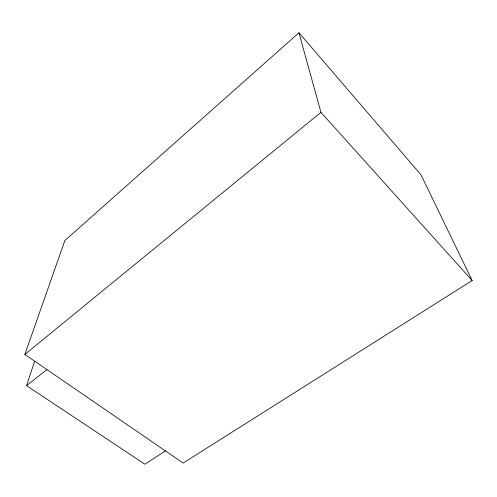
<?xml version="1.0" encoding="UTF-8"?>
<svg xmlns="http://www.w3.org/2000/svg" width="497" height="497" viewBox="0 0 497 497"><rect width="100%" height="100%" fill="white"/><g stroke="black" fill="none" stroke-linecap="round" stroke-linejoin="round"><path stroke-width="0.75" d="M165.42 450.909L144.925 464.235L26.546 385.647L34.554 361.418M24.85 354.436L64.859 240.548L298.952 32.765L420.996 174.807L472.15 280.525L183.126 463.067L24.85 354.436L320.932 112.341L298.952 32.765M26.546 385.647L46.917 369.582M320.932 112.341L472.15 280.525"/></g></svg>
